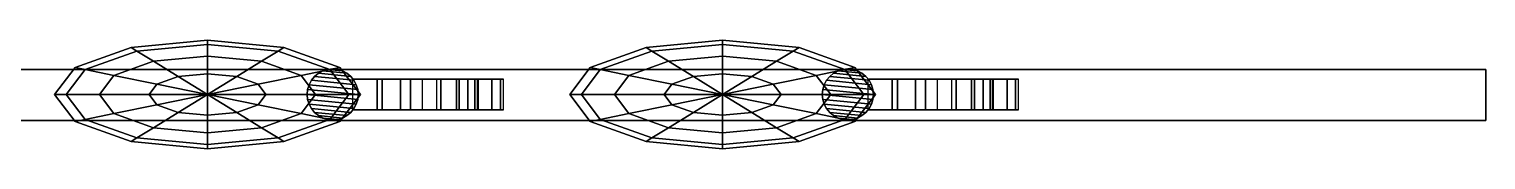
# Model space of a CAD drawing. Extents: x -25 to 25, y -1.1 to 1.1.
# Drawn here: x -3.55 to 25.03, y -1.07 to 1.06 of the extents above; entities that cross this region are included whole.
import ezdxf

# ---------------------------------------------------------------- set-up
doc = ezdxf.new("R2010")
doc.units = 0

# ---------------------------------------------------------------- blocks, each defined once
blk = doc.blocks.new('Noteline_007')
at = {"color": 250}
for points in [[(25.0304, 0.499658, -0.169316), (25.0304, -0.499659, -0.169316), (-25.0184, -0.499658, -0.169316), (-25.0184, 0.499659, -0.169316)], [(-25.0184, -0.499658, -0.169316), (-25.0184, -0.499658, 0.219393), (-25.0184, 0.499658, 0.219393), (-25.0184, 0.499659, -0.169316)], [(25.0304, 0.499658, 0.219393), (25.0304, 0.499658, -0.169316), (-25.0184, 0.499659, -0.169316), (-25.0184, 0.499658, 0.219393)], [(25.0304, 0.499658, 0.219393), (-25.0184, 0.499658, 0.219393), (-25.0184, -0.499658, 0.219393), (25.0304, -0.499659, 0.219393)], [(25.0304, 0.499658, -0.169316), (25.0304, 0.499658, 0.219393), (25.0304, -0.499659, 0.219393), (25.0304, -0.499659, -0.169316)], [(25.0304, -0.499659, -0.169316), (25.0304, -0.499659, 0.219393), (-25.0184, -0.499658, 0.219393), (-25.0184, -0.499658, -0.169316)]]:
    blk.add_3dface(points, dxfattribs=at)
blk = doc.blocks.new('Noteline_006')
at = {"color": 250}
for points in [[(25.0304, 0.499658, -0.169316), (25.0304, -0.499659, -0.169316), (-25.0184, -0.499658, -0.169316), (-25.0184, 0.499659, -0.169316)], [(-25.0184, -0.499658, -0.169316), (-25.0184, -0.499658, 0.219393), (-25.0184, 0.499658, 0.219393), (-25.0184, 0.499659, -0.169316)], [(25.0304, 0.499658, 0.219393), (25.0304, 0.499658, -0.169316), (-25.0184, 0.499659, -0.169316), (-25.0184, 0.499658, 0.219393)], [(25.0304, 0.499658, 0.219393), (-25.0184, 0.499658, 0.219393), (-25.0184, -0.499658, 0.219393), (25.0304, -0.499659, 0.219393)], [(25.0304, 0.499658, -0.169316), (25.0304, 0.499658, 0.219393), (25.0304, -0.499659, 0.219393), (25.0304, -0.499659, -0.169316)], [(25.0304, -0.499659, -0.169316), (25.0304, -0.499659, 0.219393), (-25.0184, -0.499658, 0.219393), (-25.0184, -0.499658, -0.169316)]]:
    blk.add_3dface(points, dxfattribs=at)
blk = doc.blocks.new('Noteline_005')
at = {"color": 250}
for points in [[(25.0304, 0.499658, -0.169316), (25.0304, -0.499659, -0.169316), (-25.0184, -0.499658, -0.169316), (-25.0184, 0.499659, -0.169316)], [(-25.0184, -0.499658, -0.169316), (-25.0184, -0.499658, 0.219393), (-25.0184, 0.499658, 0.219393), (-25.0184, 0.499659, -0.169316)], [(25.0304, 0.499658, 0.219393), (25.0304, 0.499658, -0.169316), (-25.0184, 0.499659, -0.169316), (-25.0184, 0.499658, 0.219393)], [(25.0304, 0.499658, 0.219393), (-25.0184, 0.499658, 0.219393), (-25.0184, -0.499658, 0.219393), (25.0304, -0.499659, 0.219393)], [(25.0304, 0.499658, -0.169316), (25.0304, 0.499658, 0.219393), (25.0304, -0.499659, 0.219393), (25.0304, -0.499659, -0.169316)], [(25.0304, -0.499659, -0.169316), (25.0304, -0.499659, 0.219393), (-25.0184, -0.499658, 0.219393), (-25.0184, -0.499658, -0.169316)]]:
    blk.add_3dface(points, dxfattribs=at)
blk = doc.blocks.new('Noteline_004')
at = {"color": 250}
for points in [[(25.0304, 0.499658, -0.169316), (25.0304, -0.499659, -0.169316), (-25.0184, -0.499658, -0.169316), (-25.0184, 0.499659, -0.169316)], [(-25.0184, -0.499658, -0.169316), (-25.0184, -0.499658, 0.219393), (-25.0184, 0.499658, 0.219393), (-25.0184, 0.499659, -0.169316)], [(25.0304, 0.499658, 0.219393), (25.0304, 0.499658, -0.169316), (-25.0184, 0.499659, -0.169316), (-25.0184, 0.499658, 0.219393)], [(25.0304, 0.499658, 0.219393), (-25.0184, 0.499658, 0.219393), (-25.0184, -0.499658, 0.219393), (25.0304, -0.499659, 0.219393)], [(25.0304, 0.499658, -0.169316), (25.0304, 0.499658, 0.219393), (25.0304, -0.499659, 0.219393), (25.0304, -0.499659, -0.169316)], [(25.0304, -0.499659, -0.169316), (25.0304, -0.499659, 0.219393), (-25.0184, -0.499658, 0.219393), (-25.0184, -0.499658, -0.169316)]]:
    blk.add_3dface(points, dxfattribs=at)
blk = doc.blocks.new('Noteline')
at = {"color": 250}
for points in [[(25.0304, 0.499658, -0.169316), (25.0304, -0.499659, -0.169316), (-25.0184, -0.499658, -0.169316), (-25.0184, 0.499659, -0.169316)], [(-25.0184, -0.499658, -0.169316), (-25.0184, -0.499658, 0.219393), (-25.0184, 0.499658, 0.219393), (-25.0184, 0.499659, -0.169316)], [(25.0304, 0.499658, 0.219393), (25.0304, 0.499658, -0.169316), (-25.0184, 0.499659, -0.169316), (-25.0184, 0.499658, 0.219393)], [(25.0304, 0.499658, 0.219393), (-25.0184, 0.499658, 0.219393), (-25.0184, -0.499658, 0.219393), (25.0304, -0.499659, 0.219393)], [(25.0304, 0.499658, -0.169316), (25.0304, 0.499658, 0.219393), (25.0304, -0.499659, 0.219393), (25.0304, -0.499659, -0.169316)], [(25.0304, -0.499659, -0.169316), (25.0304, -0.499659, 0.219393), (-25.0184, -0.499658, 0.219393), (-25.0184, -0.499658, -0.169316)]]:
    blk.add_3dface(points, dxfattribs=at)
blk = doc.blocks.new('YellowNote')
at = {"color": 50}
for points in [[(-1.38529, 0.8524, -18.0079), (-2.3994, 0.492133, -18.0079), (-2.59709, 0.532681, -17.342), (-1.49943, 0.922631, -17.342)], [(-1.49943, 0.922631, -17.342), (-2.59709, 0.532681, -17.342), (-2.3994, 0.492133, -16.676), (-1.38529, 0.8524, -16.676)], [(0, 1.06536, -17.342), (-1.49943, 0.922631, -17.342), (-1.38529, 0.8524, -16.676), (0, 0.984267, -16.676)], [(0, 0.984267, -18.0079), (-1.38529, 0.8524, -18.0079), (-1.49943, 0.922631, -17.342), (0, 1.06536, -17.342)], [(0, 0.984267, -16.676), (-1.38529, 0.8524, -16.676), (-1.06026, 0.652399, -16.1114), (0, 0.753325, -16.1114)], [(0, 0.753325, -18.5725), (-1.06026, 0.652399, -18.5725), (-1.38529, 0.8524, -18.0079), (0, 0.984267, -18.0079)], [(1.38529, 0.8524, -18.0079), (0, 0.984267, -18.0079), (0, 1.06536, -17.342), (1.49943, 0.922631, -17.342)], [(1.49943, 0.922631, -17.342), (0, 1.06536, -17.342), (0, 0.984267, -16.676), (1.38529, 0.8524, -16.676)], [(1.06026, 0.652399, -18.5725), (0, 0.753325, -18.5725), (0, 0.984267, -18.0079), (1.38529, 0.8524, -18.0079)], [(1.38529, 0.8524, -16.676), (0, 0.984267, -16.676), (0, 0.753325, -16.1114), (1.06026, 0.652399, -16.1114)], [(2.59709, 0.532681, -17.342), (1.49943, 0.922631, -17.342), (1.38529, 0.8524, -16.676), (2.3994, 0.492133, -16.676)], [(2.3994, 0.492133, -18.0079), (1.38529, 0.8524, -18.0079), (1.49943, 0.922631, -17.342), (2.59709, 0.532681, -17.342)], [(-1.06026, 0.652399, -18.5725), (-1.83642, 0.376663, -18.5725), (-2.3994, 0.492133, -18.0079), (-1.38529, 0.8524, -18.0079)], [(-1.38529, 0.8524, -16.676), (-2.3994, 0.492133, -16.676), (-1.83642, 0.376663, -16.1114), (-1.06026, 0.652399, -16.1114)], [(-0.573808, 0.353076, -18.9498), (-0.993864, 0.203848, -18.9498), (-1.83642, 0.376663, -18.5725), (-1.06026, 0.652399, -18.5725)], [(-1.06026, 0.652399, -16.1114), (-1.83642, 0.376663, -16.1114), (-0.993864, 0.203848, -15.7342), (-0.573808, 0.353076, -15.7342)], [(0, 0.753325, -16.1114), (-1.06026, 0.652399, -16.1114), (-0.573808, 0.353076, -15.7342), (0, 0.407697, -15.7342)], [(0, 0.407697, -18.9498), (-0.573808, 0.353076, -18.9498), (-1.06026, 0.652399, -18.5725), (0, 0.753325, -18.5725)], [(0.573808, 0.353076, -18.9498), (0, 0.407697, -18.9498), (0, 0.753325, -18.5725), (1.06026, 0.652399, -18.5725)], [(1.06026, 0.652399, -16.1114), (0, 0.753325, -16.1114), (0, 0.407697, -15.7342), (0.573807, 0.353076, -15.7342)], [(1.83642, 0.376663, -16.1114), (1.06026, 0.652399, -16.1114), (0.573807, 0.353076, -15.7342), (0.993864, 0.203848, -15.7342)], [(0.993864, 0.203848, -18.9498), (0.573808, 0.353076, -18.9498), (1.06026, 0.652399, -18.5725), (1.83642, 0.376663, -18.5725)], [(2.3994, 0.492133, -16.676), (1.38529, 0.8524, -16.676), (1.06026, 0.652399, -16.1114), (1.83642, 0.376663, -16.1114)], [(1.83642, 0.376663, -18.5725), (1.06026, 0.652399, -18.5725), (1.38529, 0.8524, -18.0079), (2.3994, 0.492133, -18.0079)], [(-2.59709, 0.532681, -17.342), (-2.99886, 0, -17.342), (-2.77059, 0, -16.676), (-2.3994, 0.492133, -16.676)], [(-2.3994, 0.492133, -18.0079), (-2.77059, 0, -18.0079), (-2.99886, 0, -17.342), (-2.59709, 0.532681, -17.342)], [(-2.3994, 0.492133, -16.676), (-2.77059, 0, -16.676), (-2.12052, 0, -16.1114), (-1.83642, 0.376663, -16.1114)], [(-1.83642, 0.376663, -18.5725), (-2.12052, 0, -18.5725), (-2.77059, 0, -18.0079), (-2.3994, 0.492133, -18.0079)], [(-1.83642, 0.376663, -16.1114), (-2.12052, 0, -16.1114), (-1.14761, 0, -15.7342), (-0.993864, 0.203848, -15.7342)], [(-0.993864, 0.203848, -18.9498), (-1.14761, 0, -18.9498), (-2.12052, 0, -18.5725), (-1.83642, 0.376663, -18.5725)], [(0, 0, -19.0822), (-0.993864, 0.203848, -18.9498), (-0.573808, 0.353076, -18.9498)], [(-0.573808, 0.353076, -15.7342), (-0.993864, 0.203848, -15.7342), (0, 0, -15.6017)], [(0, 0.407697, -15.7342), (-0.573808, 0.353076, -15.7342), (0, 0, -15.6017)], [(0, 0, -19.0822), (-0.573808, 0.353076, -18.9498), (0, 0.407697, -18.9498)], [(0, 0, -19.0822), (0, 0.407697, -18.9498), (0.573808, 0.353076, -18.9498)], [(0.573807, 0.353076, -15.7342), (0, 0.407697, -15.7342), (0, 0, -15.6017)], [(0.993864, 0.203848, -15.7342), (0.573807, 0.353076, -15.7342), (0, 0, -15.6017)], [(0, 0, -19.0822), (0.573808, 0.353076, -18.9498), (0.993864, 0.203848, -18.9498)], [(1.14761, 0, -18.9498), (0.993864, 0.203848, -18.9498), (1.83642, 0.376663, -18.5725), (2.12052, 0, -18.5725)], [(2.12052, 0, -16.1114), (1.83642, 0.376663, -16.1114), (0.993864, 0.203848, -15.7342), (1.14761, 0, -15.7342)], [(2.12052, 0, -18.5725), (1.83642, 0.376663, -18.5725), (2.3994, 0.492133, -18.0079), (2.77059, 0, -18.0079)], [(1.83642, 0.376663, -16.1114), (2.12052, 0, -16.1114), (2.77059, 0, -16.676), (2.3994, 0.492133, -16.676)], [(2.04, 0.279146, -17.4296), (2.04, 0.279143, 2.62652), (2.10231, 0.35507, 2.62652), (2.10231, 0.355073, -17.4296)], [(2.10231, 0.35507, 2.62652), (2.04, 0.279143, 2.62652), (2.91951, 0.19252, 2.62652), (2.87321, 0.279145, 2.62652)], [(2.10231, 0.355073, -17.4296), (2.10231, 0.35507, 2.62652), (2.17823, 0.417382, 2.62652), (2.17824, 0.417384, -17.4296)], [(2.17823, 0.417382, 2.62652), (2.10231, 0.35507, 2.62652), (2.87321, 0.279145, 2.62652), (2.8109, 0.355072, 2.62652)], [(2.17824, 0.417384, -17.4296), (2.17823, 0.417382, 2.62652), (2.26486, 0.463684, 2.62652), (2.26486, 0.463686, -17.4296)], [(2.26486, 0.463684, 2.62652), (2.17823, 0.417382, 2.62652), (2.8109, 0.355072, 2.62652), (2.73497, 0.417386, 2.62652)], [(2.26486, 0.463686, -17.4296), (2.26486, 0.463684, 2.62652), (2.35885, 0.492197, 2.62652), (2.35885, 0.492198, -17.4296)], [(2.35885, 0.492197, 2.62652), (2.26486, 0.463684, 2.62652), (2.73497, 0.417386, 2.62652), (2.64834, 0.463687, 2.62652)], [(2.35885, 0.492198, -17.4296), (2.35885, 0.492197, 2.62652), (2.4566, 0.501825, 2.62652), (2.4566, 0.501825, -17.4296)], [(2.4566, 0.501825, 2.62652), (2.35885, 0.492197, 2.62652), (2.64834, 0.463687, 2.62652), (2.55435, 0.492199, 2.62652)], [(2.77059, 0, -18.0079), (2.3994, 0.492133, -18.0079), (2.59709, 0.532681, -17.342), (2.99886, 0, -17.342)], [(2.99886, 0, -17.342), (2.59709, 0.532681, -17.342), (2.3994, 0.492133, -16.676), (2.77059, 0, -16.676)], [(2.4566, 0.501825, -17.4296), (2.4566, 0.501825, 2.62652), (2.55435, 0.492199, 2.62652), (2.55435, 0.492198, -17.4296)], [(2.55435, 0.492198, -17.4296), (2.55435, 0.492199, 2.62652), (2.64834, 0.463687, 2.62652), (2.64834, 0.463685, -17.4296)], [(2.64834, 0.463685, -17.4296), (2.64834, 0.463687, 2.62652), (2.73497, 0.417386, 2.62652), (2.73497, 0.417383, -17.4296)], [(2.8109, 0.355072, 2.62652), (2.81089, 0.355072, -17.4296), (2.73497, 0.417383, -17.4296), (2.73497, 0.417386, 2.62652)], [(2.81089, 0.355072, -17.4296), (2.8109, 0.355072, 2.62652), (2.87321, 0.279145, 2.62652), (2.87321, 0.279145, -17.4296)], [(3.32959, -0.29929, 1.92079), (2.85321, -0.29929, 1.97984), (2.85321, 0.30223, 1.97984), (3.32959, 0.30223, 1.92079)], [(3.42912, -0.29929, 2.55038), (2.85321, -0.29929, 2.62176), (2.85321, 0.30223, 2.62176), (3.42912, 0.30223, 2.55038)], [(3.42912, 0.30223, 2.55038), (2.85321, 0.30223, 2.62176), (2.85321, 0.30223, 1.97984), (3.32959, 0.30223, 1.92079)], [(3.78767, -0.29929, 1.74594), (3.32959, -0.29929, 1.92079), (3.32959, 0.30223, 1.92079), (3.78767, 0.30223, 1.74594)], [(3.98289, 0.30223, 2.339), (3.42912, 0.30223, 2.55038), (3.32959, 0.30223, 1.92079), (3.78767, 0.30223, 1.74594)], [(3.98289, -0.29929, 2.339), (3.42912, -0.29929, 2.55038), (3.42912, 0.30223, 2.55038), (3.98289, 0.30223, 2.339)], [(4.20983, -0.29929, -3.64769), (3.78766, -0.29929, -3.93163), (3.78766, 0.30223, -3.93163), (4.20983, 0.30223, -3.64769)], [(3.78766, -0.29929, -3.93163), (3.98288, -0.29929, -4.52469), (3.98288, 0.30223, -4.52469), (3.78766, 0.30223, -3.93163)], [(4.49324, 0.30223, -4.18143), (3.98288, 0.30223, -4.52469), (3.78766, 0.30223, -3.93163), (4.20983, 0.30223, -3.64769)], [(4.20983, -0.29929, 1.46199), (3.78767, -0.29929, 1.74594), (3.78767, 0.30223, 1.74594), (4.20983, 0.30223, 1.46199)], [(4.49325, 0.30223, 1.99573), (3.98289, 0.30223, 2.339), (3.78767, 0.30223, 1.74594), (4.20983, 0.30223, 1.46199)], [(4.49324, -0.29929, -4.18143), (3.98288, -0.29929, -4.52469), (3.98288, 0.30223, -4.52469), (4.49324, 0.30223, -4.18143)], [(4.49325, -0.29929, 1.99573), (3.98289, -0.29929, 2.339), (3.98289, 0.30223, 2.339), (4.49325, 0.30223, 1.99573)], [(4.20983, -0.29929, -3.64769), (4.57986, -0.29929, -3.26556), (4.57986, 0.30223, -3.26556), (4.20983, 0.30223, -3.64769)], [(4.20983, -0.29929, 1.46199), (4.57986, -0.29929, 1.07987), (4.57986, 0.30223, 1.07987), (4.20983, 0.30223, 1.46199)], [(4.49325, 0.30223, 1.99573), (4.94058, 0.30223, 1.53377), (4.57986, 0.30223, 1.07987), (4.20983, 0.30223, 1.46199)], [(4.49324, 0.30223, -4.18143), (4.94058, 0.30223, -3.71947), (4.57986, 0.30223, -3.26556), (4.20983, 0.30223, -3.64769)], [(4.49324, -0.29929, -4.18143), (4.94058, -0.29929, -3.71947), (4.94058, 0.30223, -3.71947), (4.49324, 0.30223, -4.18143)], [(4.49325, -0.29929, 1.99573), (4.94058, -0.29929, 1.53377), (4.94058, 0.30223, 1.53377), (4.49325, 0.30223, 1.99573)], [(4.88353, -0.29929, 0.614244), (4.57986, -0.29929, 1.07987), (4.57986, 0.30223, 1.07987), (4.88353, 0.30223, 0.614244)], [(4.57986, -0.29929, -3.26556), (4.88353, -0.29929, -2.79994), (4.88353, 0.30223, -2.79994), (4.57986, 0.30223, -3.26556)], [(4.94058, 0.30223, -3.71947), (5.30769, 0.30223, -3.15657), (4.88353, 0.30223, -2.79994), (4.57986, 0.30223, -3.26556)], [(5.30769, 0.30223, 0.970877), (4.94058, 0.30223, 1.53377), (4.57986, 0.30223, 1.07987), (4.88353, 0.30223, 0.614244)], [(5.10918, -0.29929, 0.083018), (4.88353, -0.29929, 0.614244), (4.88353, 0.30223, 0.614244), (5.10918, 0.30223, 0.083018)], [(4.88353, -0.29929, -2.79994), (5.10918, -0.29929, -2.26871), (5.10918, 0.30223, -2.26871), (4.88353, 0.30223, -2.79994)], [(5.30769, 0.30223, -3.15657), (5.58048, 0.30223, -2.51436), (5.10918, 0.30223, -2.26871), (4.88353, 0.30223, -2.79994)], [(5.58048, 0.30223, 0.328671), (5.30769, 0.30223, 0.970877), (4.88353, 0.30223, 0.614244), (5.10918, 0.30223, 0.083018)], [(4.94058, -0.29929, -3.71947), (5.30769, -0.29929, -3.15657), (5.30769, 0.30223, -3.15657), (4.94058, 0.30223, -3.71947)], [(5.30769, -0.29929, 0.970877), (4.94058, -0.29929, 1.53377), (4.94058, 0.30223, 1.53377), (5.30769, 0.30223, 0.970877)], [(5.24814, -0.29929, -0.493396), (5.10918, -0.29929, 0.083018), (5.10918, 0.30223, 0.083018), (5.24814, 0.30223, -0.493396)], [(5.10918, -0.29929, -2.26871), (5.24814, -0.29929, -1.6923), (5.24814, 0.30223, -1.6923), (5.10918, 0.30223, -2.26871)], [(5.58048, 0.30223, -2.51436), (5.74847, 0.30223, -1.81753), (5.24814, 0.30223, -1.6923), (5.10918, 0.30223, -2.26871)], [(5.74847, 0.30223, -0.368163), (5.58048, 0.30223, 0.328671), (5.10918, 0.30223, 0.083018), (5.24814, 0.30223, -0.493396)], [(5.24814, -0.29929, -0.493396), (5.29506, -0.29929, -1.09285), (5.29506, 0.30223, -1.09285), (5.24814, 0.30223, -0.493396)], [(5.24814, -0.29929, -1.6923), (5.29506, -0.29929, -1.09285), (5.29506, 0.30223, -1.09285), (5.24814, 0.30223, -1.6923)], [(5.74847, 0.30223, -1.81753), (5.80519, 0.30223, -1.09285), (5.29506, 0.30223, -1.09285), (5.24814, 0.30223, -1.6923)], [(5.74847, 0.30223, -0.368163), (5.80519, 0.30223, -1.09285), (5.29506, 0.30223, -1.09285), (5.24814, 0.30223, -0.493396)], [(5.30769, -0.29929, -3.15657), (5.58048, -0.29929, -2.51436), (5.58048, 0.30223, -2.51436), (5.30769, 0.30223, -3.15657)], [(5.58048, -0.29929, 0.328671), (5.30769, -0.29929, 0.970877), (5.30769, 0.30223, 0.970877), (5.58048, 0.30223, 0.328671)], [(5.58048, -0.29929, -2.51436), (5.74847, -0.29929, -1.81753), (5.74847, 0.30223, -1.81753), (5.58048, 0.30223, -2.51436)], [(5.74847, -0.29929, -0.368163), (5.58048, -0.29929, 0.328671), (5.58048, 0.30223, 0.328671), (5.74847, 0.30223, -0.368163)], [(5.74847, -0.29929, -1.81753), (5.80519, -0.29929, -1.09285), (5.80519, 0.30223, -1.09285), (5.74847, 0.30223, -1.81753)], [(5.74847, -0.29929, -0.368163), (5.80519, -0.29929, -1.09285), (5.80519, 0.30223, -1.09285), (5.74847, 0.30223, -0.368163)], [(-2.77059, 0, -18.0079), (-2.3994, -0.492133, -18.0079), (-2.59709, -0.532681, -17.342), (-2.99886, 0, -17.342)], [(-2.99886, 0, -17.342), (-2.59709, -0.532681, -17.342), (-2.3994, -0.492133, -16.676), (-2.77059, 0, -16.676)], [(-2.12052, 0, -18.5725), (-1.83642, -0.376663, -18.5725), (-2.3994, -0.492133, -18.0079), (-2.77059, 0, -18.0079)], [(-2.77059, 0, -16.676), (-2.3994, -0.492133, -16.676), (-1.83642, -0.376663, -16.1114), (-2.12052, 0, -16.1114)], [(-1.14761, 0, -18.9498), (-0.993864, -0.203848, -18.9498), (-1.83642, -0.376663, -18.5725), (-2.12052, 0, -18.5725)], [(-2.12052, 0, -16.1114), (-1.83642, -0.376663, -16.1114), (-0.993864, -0.203848, -15.7342), (-1.14761, 0, -15.7342)], [(-0.993864, 0.203848, -15.7342), (-1.14761, 0, -15.7342), (0, 0, -15.6017)], [(0, 0, -19.0822), (-1.14761, 0, -18.9498), (-0.993864, 0.203848, -18.9498)], [(0, 0, -19.0822), (-0.993864, -0.203848, -18.9498), (-1.14761, 0, -18.9498)], [(-1.14761, 0, -15.7342), (-0.993864, -0.203848, -15.7342), (0, 0, -15.6017)], [(-0.993864, -0.203848, -15.7342), (-0.573807, -0.353076, -15.7342), (0, 0, -15.6017)], [(0, 0, -19.0822), (-0.573807, -0.353076, -18.9498), (-0.993864, -0.203848, -18.9498)], [(0, 0, -19.0822), (0, -0.407697, -18.9498), (-0.573807, -0.353076, -18.9498)], [(-0.573807, -0.353076, -15.7342), (0, -0.407697, -15.7342), (0, 0, -15.6017)], [(0, 0, -19.0822), (0.993864, 0.203848, -18.9498), (1.14761, 0, -18.9498)], [(1.14761, 0, -15.7342), (0.993864, 0.203848, -15.7342), (0, 0, -15.6017)], [(0, -0.407697, -15.7342), (0.573807, -0.353076, -15.7342), (0, 0, -15.6017)], [(0, 0, -19.0822), (0.573808, -0.353076, -18.9498), (0, -0.407697, -18.9498)], [(0, 0, -19.0822), (0.993864, -0.203848, -18.9498), (0.573808, -0.353076, -18.9498)], [(0.573807, -0.353076, -15.7342), (0.993864, -0.203848, -15.7342), (0, 0, -15.6017)], [(0.993864, -0.203848, -15.7342), (1.14761, 0, -15.7342), (0, 0, -15.6017)], [(0, 0, -19.0822), (1.14761, 0, -18.9498), (0.993864, -0.203848, -18.9498)], [(1.83642, -0.376663, -16.1114), (2.12052, 0, -16.1114), (1.14761, 0, -15.7342), (0.993864, -0.203848, -15.7342)], [(0.993864, -0.203848, -18.9498), (1.14761, 0, -18.9498), (2.12052, 0, -18.5725), (1.83642, -0.376663, -18.5725)], [(2.12052, 0, -16.1114), (1.83642, -0.376663, -16.1114), (2.3994, -0.492133, -16.676), (2.77059, 0, -16.676)], [(1.83642, -0.376663, -18.5725), (2.12052, 0, -18.5725), (2.77059, 0, -18.0079), (2.3994, -0.492133, -18.0079)], [(1.95556, 0.00078, -17.4296), (1.95556, 0.000777, 2.62652), (1.96518, 0.098526, 2.62652), (1.96518, 0.098529, -17.4296)], [(1.96518, 0.098526, 2.62652), (1.95556, 0.000777, 2.62652), (2.94802, -0.096971, 2.62652), (2.95765, 0.000778, 2.62652)], [(1.96518, -0.09697, -17.4296), (1.96518, -0.096972, 2.62652), (1.95556, 0.000777, 2.62652), (1.95556, 0.00078, -17.4296)], [(1.95556, 0.000777, 2.62652), (1.96518, -0.096972, 2.62652), (2.91951, -0.190963, 2.62652), (2.94802, -0.096971, 2.62652)], [(1.96518, 0.098529, -17.4296), (1.96518, 0.098526, 2.62652), (1.9937, 0.192519, 2.62652), (1.9937, 0.192522, -17.4296)], [(1.9937, 0.192519, 2.62652), (1.96518, 0.098526, 2.62652), (2.95765, 0.000778, 2.62652), (2.94802, 0.098527, 2.62652)], [(1.9937, 0.192522, -17.4296), (1.9937, 0.192519, 2.62652), (2.04, 0.279143, 2.62652), (2.04, 0.279146, -17.4296)], [(2.04, 0.279143, 2.62652), (1.9937, 0.192519, 2.62652), (2.94802, 0.098527, 2.62652), (2.91951, 0.19252, 2.62652)], [(2.59709, -0.532681, -17.342), (2.99886, 0, -17.342), (2.77059, 0, -16.676), (2.3994, -0.492133, -16.676)], [(2.3994, -0.492133, -18.0079), (2.77059, 0, -18.0079), (2.99886, 0, -17.342), (2.59709, -0.532681, -17.342)], [(2.87321, 0.279145, -17.4296), (2.87321, 0.279145, 2.62652), (2.91951, 0.19252, 2.62652), (2.91951, 0.192521, -17.4296)], [(2.91951, 0.192521, -17.4296), (2.91951, 0.19252, 2.62652), (2.94802, 0.098527, 2.62652), (2.94802, 0.098528, -17.4296)], [(2.94802, 0.098528, -17.4296), (2.94802, 0.098527, 2.62652), (2.95765, 0.000778, 2.62652), (2.95765, 0.000779, -17.4296)], [(2.95765, 0.000779, -17.4296), (2.95765, 0.000778, 2.62652), (2.94802, -0.096971, 2.62652), (2.94802, -0.09697, -17.4296)], [(-1.83642, -0.376663, -16.1114), (-1.06026, -0.652399, -16.1114), (-0.573807, -0.353076, -15.7342), (-0.993864, -0.203848, -15.7342)], [(-0.993864, -0.203848, -18.9498), (-0.573807, -0.353076, -18.9498), (-1.06026, -0.652399, -18.5725), (-1.83642, -0.376663, -18.5725)], [(1.06026, -0.652399, -16.1114), (1.83642, -0.376663, -16.1114), (0.993864, -0.203848, -15.7342), (0.573807, -0.353076, -15.7342)], [(0.573808, -0.353076, -18.9498), (0.993864, -0.203848, -18.9498), (1.83642, -0.376663, -18.5725), (1.06026, -0.652399, -18.5725)], [(1.9937, -0.190962, -17.4296), (1.9937, -0.190964, 2.62652), (1.96518, -0.096972, 2.62652), (1.96518, -0.09697, -17.4296)], [(1.96518, -0.096972, 2.62652), (1.9937, -0.190964, 2.62652), (2.87321, -0.277587, 2.62652), (2.91951, -0.190963, 2.62652)], [(2.04, -0.277587, -17.4296), (2.04, -0.277588, 2.62652), (1.9937, -0.190964, 2.62652), (1.9937, -0.190962, -17.4296)], [(1.9937, -0.190964, 2.62652), (2.04, -0.277588, 2.62652), (2.81089, -0.353514, 2.62652), (2.87321, -0.277587, 2.62652)], [(2.10231, -0.353514, -17.4296), (2.10231, -0.353515, 2.62652), (2.04, -0.277588, 2.62652), (2.04, -0.277587, -17.4296)], [(2.04, -0.277588, 2.62652), (2.10231, -0.353515, 2.62652), (2.73497, -0.415825, 2.62652), (2.81089, -0.353514, 2.62652)], [(2.87321, -0.277587, -17.4296), (2.87321, -0.277587, 2.62652), (2.81089, -0.353514, 2.62652), (2.81089, -0.353514, -17.4296)], [(2.91951, -0.190963, -17.4296), (2.91951, -0.190963, 2.62652), (2.87321, -0.277587, 2.62652), (2.87321, -0.277587, -17.4296)], [(2.94802, -0.09697, -17.4296), (2.94802, -0.096971, 2.62652), (2.91951, -0.190963, 2.62652), (2.91951, -0.190963, -17.4296)], [(-2.59709, -0.532681, -17.342), (-1.49943, -0.922631, -17.342), (-1.38529, -0.8524, -16.676), (-2.3994, -0.492133, -16.676)], [(-2.3994, -0.492133, -18.0079), (-1.38529, -0.8524, -18.0079), (-1.49943, -0.922631, -17.342), (-2.59709, -0.532681, -17.342)], [(-2.3994, -0.492133, -16.676), (-1.38529, -0.8524, -16.676), (-1.06026, -0.652399, -16.1114), (-1.83642, -0.376663, -16.1114)], [(-1.83642, -0.376663, -18.5725), (-1.06026, -0.652399, -18.5725), (-1.38529, -0.8524, -18.0079), (-2.3994, -0.492133, -18.0079)], [(-0.573807, -0.353076, -18.9498), (0, -0.407697, -18.9498), (0, -0.753325, -18.5725), (-1.06026, -0.652399, -18.5725)], [(-1.06026, -0.652399, -16.1114), (0, -0.753325, -16.1114), (0, -0.407697, -15.7342), (-0.573807, -0.353076, -15.7342)], [(0, -0.753325, -16.1114), (1.06026, -0.652399, -16.1114), (0.573807, -0.353076, -15.7342), (0, -0.407697, -15.7342)], [(0, -0.407697, -18.9498), (0.573808, -0.353076, -18.9498), (1.06026, -0.652399, -18.5725), (0, -0.753325, -18.5725)], [(1.06026, -0.652399, -18.5725), (1.83642, -0.376663, -18.5725), (2.3994, -0.492133, -18.0079), (1.38529, -0.8524, -18.0079)], [(1.38529, -0.8524, -16.676), (2.3994, -0.492133, -16.676), (1.83642, -0.376663, -16.1114), (1.06026, -0.652399, -16.1114)], [(1.38529, -0.8524, -18.0079), (2.3994, -0.492133, -18.0079), (2.59709, -0.532681, -17.342), (1.49943, -0.922631, -17.342)], [(1.49943, -0.922631, -17.342), (2.59709, -0.532681, -17.342), (2.3994, -0.492133, -16.676), (1.38529, -0.8524, -16.676)], [(2.17824, -0.415825, -17.4296), (2.17824, -0.415826, 2.62652), (2.10231, -0.353515, 2.62652), (2.10231, -0.353514, -17.4296)], [(2.10231, -0.353515, 2.62652), (2.17824, -0.415826, 2.62652), (2.64834, -0.462127, 2.62652), (2.73497, -0.415825, 2.62652)], [(2.26486, -0.462127, -17.4296), (2.26486, -0.462127, 2.62652), (2.17824, -0.415826, 2.62652), (2.17824, -0.415825, -17.4296)], [(2.17824, -0.415826, 2.62652), (2.26486, -0.462127, 2.62652), (2.55435, -0.490639, 2.62652), (2.64834, -0.462127, 2.62652)], [(2.35885, -0.490639, -17.4296), (2.35885, -0.490639, 2.62652), (2.26486, -0.462127, 2.62652), (2.26486, -0.462127, -17.4296)], [(2.26486, -0.462127, 2.62652), (2.35885, -0.490639, 2.62652), (2.4566, -0.500267, 2.62652), (2.55435, -0.490639, 2.62652)], [(2.4566, -0.500267, -17.4296), (2.4566, -0.500267, 2.62652), (2.35885, -0.490639, 2.62652), (2.35885, -0.490639, -17.4296)], [(2.55435, -0.490639, -17.4296), (2.55435, -0.490639, 2.62652), (2.4566, -0.500267, 2.62652), (2.4566, -0.500267, -17.4296)], [(2.64834, -0.462127, -17.4296), (2.64834, -0.462127, 2.62652), (2.55435, -0.490639, 2.62652), (2.55435, -0.490639, -17.4296)], [(2.73497, -0.415825, -17.4296), (2.73497, -0.415825, 2.62652), (2.64834, -0.462127, 2.62652), (2.64834, -0.462127, -17.4296)], [(2.81089, -0.353514, -17.4296), (2.81089, -0.353514, 2.62652), (2.73497, -0.415825, 2.62652), (2.73497, -0.415825, -17.4296)], [(3.42912, -0.29929, 2.55038), (2.85321, -0.29929, 2.62176), (2.85321, -0.29929, 1.97984), (3.32959, -0.29929, 1.92079)], [(3.98289, -0.29929, 2.339), (3.42912, -0.29929, 2.55038), (3.32959, -0.29929, 1.92079), (3.78767, -0.29929, 1.74594)], [(4.49324, -0.29929, -4.18143), (3.98288, -0.29929, -4.52469), (3.78766, -0.29929, -3.93163), (4.20983, -0.29929, -3.64769)], [(4.49325, -0.29929, 1.99573), (3.98289, -0.29929, 2.339), (3.78767, -0.29929, 1.74594), (4.20983, -0.29929, 1.46199)], [(4.49325, -0.29929, 1.99573), (4.94058, -0.29929, 1.53377), (4.57986, -0.29929, 1.07987), (4.20983, -0.29929, 1.46199)], [(4.49324, -0.29929, -4.18143), (4.94058, -0.29929, -3.71947), (4.57986, -0.29929, -3.26556), (4.20983, -0.29929, -3.64769)], [(4.94058, -0.29929, -3.71947), (5.30769, -0.29929, -3.15657), (4.88353, -0.29929, -2.79994), (4.57986, -0.29929, -3.26556)], [(5.30769, -0.29929, 0.970877), (4.94058, -0.29929, 1.53377), (4.57986, -0.29929, 1.07987), (4.88353, -0.29929, 0.614244)], [(5.30769, -0.29929, -3.15657), (5.58048, -0.29929, -2.51436), (5.10918, -0.29929, -2.26871), (4.88353, -0.29929, -2.79994)], [(5.58048, -0.29929, 0.328671), (5.30769, -0.29929, 0.970877), (4.88353, -0.29929, 0.614244), (5.10918, -0.29929, 0.083018)], [(5.58048, -0.29929, -2.51436), (5.74847, -0.29929, -1.81753), (5.24814, -0.29929, -1.6923), (5.10918, -0.29929, -2.26871)], [(5.74847, -0.29929, -0.368163), (5.58048, -0.29929, 0.328671), (5.10918, -0.29929, 0.083018), (5.24814, -0.29929, -0.493396)], [(5.74847, -0.29929, -1.81753), (5.80519, -0.29929, -1.09285), (5.29506, -0.29929, -1.09285), (5.24814, -0.29929, -1.6923)], [(5.74847, -0.29929, -0.368163), (5.80519, -0.29929, -1.09285), (5.29506, -0.29929, -1.09285), (5.24814, -0.29929, -0.493396)], [(-1.38529, -0.8524, -18.0079), (0, -0.984267, -18.0079), (0, -1.06536, -17.342), (-1.49943, -0.922631, -17.342)], [(-1.49943, -0.922631, -17.342), (0, -1.06536, -17.342), (0, -0.984267, -16.676), (-1.38529, -0.8524, -16.676)], [(-1.06026, -0.652399, -18.5725), (0, -0.753325, -18.5725), (0, -0.984267, -18.0079), (-1.38529, -0.8524, -18.0079)], [(-1.38529, -0.8524, -16.676), (0, -0.984267, -16.676), (0, -0.753325, -16.1114), (-1.06026, -0.652399, -16.1114)], [(0, -0.984267, -16.676), (1.38529, -0.8524, -16.676), (1.06026, -0.652399, -16.1114), (0, -0.753325, -16.1114)], [(0, -0.753325, -18.5725), (1.06026, -0.652399, -18.5725), (1.38529, -0.8524, -18.0079), (0, -0.984267, -18.0079)], [(0, -1.06536, -17.342), (1.49943, -0.922631, -17.342), (1.38529, -0.8524, -16.676), (0, -0.984267, -16.676)], [(0, -0.984267, -18.0079), (1.38529, -0.8524, -18.0079), (1.49943, -0.922631, -17.342), (0, -1.06536, -17.342)]]:
    blk.add_3dface(points, dxfattribs=at)
blk = doc.blocks.new('GreenNote')
at = {"color": 90}
for points in [[(-1.38529, 0.8524, -18.0079), (-2.3994, 0.492133, -18.0079), (-2.59709, 0.532681, -17.342), (-1.49943, 0.922631, -17.342)], [(-1.49943, 0.922631, -17.342), (-2.59709, 0.532681, -17.342), (-2.3994, 0.492133, -16.676), (-1.38529, 0.8524, -16.676)], [(0, 1.06536, -17.342), (-1.49943, 0.922631, -17.342), (-1.38529, 0.8524, -16.676), (0, 0.984267, -16.676)], [(0, 0.984267, -18.0079), (-1.38529, 0.8524, -18.0079), (-1.49943, 0.922631, -17.342), (0, 1.06536, -17.342)], [(0, 0.984267, -16.676), (-1.38529, 0.8524, -16.676), (-1.06026, 0.652399, -16.1114), (0, 0.753325, -16.1114)], [(0, 0.753325, -18.5725), (-1.06026, 0.652399, -18.5725), (-1.38529, 0.8524, -18.0079), (0, 0.984267, -18.0079)], [(1.38529, 0.8524, -18.0079), (0, 0.984267, -18.0079), (0, 1.06536, -17.342), (1.49943, 0.922631, -17.342)], [(1.49943, 0.922631, -17.342), (0, 1.06536, -17.342), (0, 0.984267, -16.676), (1.38529, 0.8524, -16.676)], [(1.06026, 0.652399, -18.5725), (0, 0.753325, -18.5725), (0, 0.984267, -18.0079), (1.38529, 0.8524, -18.0079)], [(1.38529, 0.8524, -16.676), (0, 0.984267, -16.676), (0, 0.753325, -16.1114), (1.06026, 0.652399, -16.1114)], [(2.59709, 0.532681, -17.342), (1.49943, 0.922631, -17.342), (1.38529, 0.8524, -16.676), (2.3994, 0.492133, -16.676)], [(2.3994, 0.492133, -18.0079), (1.38529, 0.8524, -18.0079), (1.49943, 0.922631, -17.342), (2.59709, 0.532681, -17.342)], [(-1.06026, 0.652399, -18.5725), (-1.83642, 0.376663, -18.5725), (-2.3994, 0.492133, -18.0079), (-1.38529, 0.8524, -18.0079)], [(-1.38529, 0.8524, -16.676), (-2.3994, 0.492133, -16.676), (-1.83642, 0.376663, -16.1114), (-1.06026, 0.652399, -16.1114)], [(-0.573808, 0.353076, -18.9498), (-0.993864, 0.203848, -18.9498), (-1.83642, 0.376663, -18.5725), (-1.06026, 0.652399, -18.5725)], [(-1.06026, 0.652399, -16.1114), (-1.83642, 0.376663, -16.1114), (-0.993864, 0.203848, -15.7342), (-0.573808, 0.353076, -15.7342)], [(0, 0.753325, -16.1114), (-1.06026, 0.652399, -16.1114), (-0.573808, 0.353076, -15.7342), (0, 0.407697, -15.7342)], [(0, 0.407697, -18.9498), (-0.573808, 0.353076, -18.9498), (-1.06026, 0.652399, -18.5725), (0, 0.753325, -18.5725)], [(0.573808, 0.353076, -18.9498), (0, 0.407697, -18.9498), (0, 0.753325, -18.5725), (1.06026, 0.652399, -18.5725)], [(1.06026, 0.652399, -16.1114), (0, 0.753325, -16.1114), (0, 0.407697, -15.7342), (0.573807, 0.353076, -15.7342)], [(1.83642, 0.376663, -16.1114), (1.06026, 0.652399, -16.1114), (0.573807, 0.353076, -15.7342), (0.993864, 0.203848, -15.7342)], [(0.993864, 0.203848, -18.9498), (0.573808, 0.353076, -18.9498), (1.06026, 0.652399, -18.5725), (1.83642, 0.376663, -18.5725)], [(2.3994, 0.492133, -16.676), (1.38529, 0.8524, -16.676), (1.06026, 0.652399, -16.1114), (1.83642, 0.376663, -16.1114)], [(1.83642, 0.376663, -18.5725), (1.06026, 0.652399, -18.5725), (1.38529, 0.8524, -18.0079), (2.3994, 0.492133, -18.0079)], [(-2.59709, 0.532681, -17.342), (-2.99886, 0, -17.342), (-2.77059, 0, -16.676), (-2.3994, 0.492133, -16.676)], [(-2.3994, 0.492133, -18.0079), (-2.77059, 0, -18.0079), (-2.99886, 0, -17.342), (-2.59709, 0.532681, -17.342)], [(-2.3994, 0.492133, -16.676), (-2.77059, 0, -16.676), (-2.12052, 0, -16.1114), (-1.83642, 0.376663, -16.1114)], [(-1.83642, 0.376663, -18.5725), (-2.12052, 0, -18.5725), (-2.77059, 0, -18.0079), (-2.3994, 0.492133, -18.0079)], [(-1.83642, 0.376663, -16.1114), (-2.12052, 0, -16.1114), (-1.14761, 0, -15.7342), (-0.993864, 0.203848, -15.7342)], [(-0.993864, 0.203848, -18.9498), (-1.14761, 0, -18.9498), (-2.12052, 0, -18.5725), (-1.83642, 0.376663, -18.5725)], [(0, 0, -19.0822), (-0.993864, 0.203848, -18.9498), (-0.573808, 0.353076, -18.9498)], [(-0.573808, 0.353076, -15.7342), (-0.993864, 0.203848, -15.7342), (0, 0, -15.6017)], [(0, 0.407697, -15.7342), (-0.573808, 0.353076, -15.7342), (0, 0, -15.6017)], [(0, 0, -19.0822), (-0.573808, 0.353076, -18.9498), (0, 0.407697, -18.9498)], [(0, 0, -19.0822), (0, 0.407697, -18.9498), (0.573808, 0.353076, -18.9498)], [(0.573807, 0.353076, -15.7342), (0, 0.407697, -15.7342), (0, 0, -15.6017)], [(0.993864, 0.203848, -15.7342), (0.573807, 0.353076, -15.7342), (0, 0, -15.6017)], [(0, 0, -19.0822), (0.573808, 0.353076, -18.9498), (0.993864, 0.203848, -18.9498)], [(1.14761, 0, -18.9498), (0.993864, 0.203848, -18.9498), (1.83642, 0.376663, -18.5725), (2.12052, 0, -18.5725)], [(2.12052, 0, -16.1114), (1.83642, 0.376663, -16.1114), (0.993864, 0.203848, -15.7342), (1.14761, 0, -15.7342)], [(2.12052, 0, -18.5725), (1.83642, 0.376663, -18.5725), (2.3994, 0.492133, -18.0079), (2.77059, 0, -18.0079)], [(1.83642, 0.376663, -16.1114), (2.12052, 0, -16.1114), (2.77059, 0, -16.676), (2.3994, 0.492133, -16.676)], [(2.04, 0.279146, -17.4296), (2.04, 0.279143, 2.62652), (2.10231, 0.35507, 2.62652), (2.10231, 0.355073, -17.4296)], [(2.10231, 0.35507, 2.62652), (2.04, 0.279143, 2.62652), (2.91951, 0.19252, 2.62652), (2.87321, 0.279145, 2.62652)], [(2.10231, 0.355073, -17.4296), (2.10231, 0.35507, 2.62652), (2.17823, 0.417382, 2.62652), (2.17824, 0.417384, -17.4296)], [(2.17823, 0.417382, 2.62652), (2.10231, 0.35507, 2.62652), (2.87321, 0.279145, 2.62652), (2.8109, 0.355072, 2.62652)], [(2.17824, 0.417384, -17.4296), (2.17823, 0.417382, 2.62652), (2.26486, 0.463684, 2.62652), (2.26486, 0.463686, -17.4296)], [(2.26486, 0.463684, 2.62652), (2.17823, 0.417382, 2.62652), (2.8109, 0.355072, 2.62652), (2.73497, 0.417386, 2.62652)], [(2.26486, 0.463686, -17.4296), (2.26486, 0.463684, 2.62652), (2.35885, 0.492197, 2.62652), (2.35885, 0.492198, -17.4296)], [(2.35885, 0.492197, 2.62652), (2.26486, 0.463684, 2.62652), (2.73497, 0.417386, 2.62652), (2.64834, 0.463687, 2.62652)], [(2.35885, 0.492198, -17.4296), (2.35885, 0.492197, 2.62652), (2.4566, 0.501825, 2.62652), (2.4566, 0.501825, -17.4296)], [(2.4566, 0.501825, 2.62652), (2.35885, 0.492197, 2.62652), (2.64834, 0.463687, 2.62652), (2.55435, 0.492199, 2.62652)], [(2.77059, 0, -18.0079), (2.3994, 0.492133, -18.0079), (2.59709, 0.532681, -17.342), (2.99886, 0, -17.342)], [(2.99886, 0, -17.342), (2.59709, 0.532681, -17.342), (2.3994, 0.492133, -16.676), (2.77059, 0, -16.676)], [(2.4566, 0.501825, -17.4296), (2.4566, 0.501825, 2.62652), (2.55435, 0.492199, 2.62652), (2.55435, 0.492198, -17.4296)], [(2.55435, 0.492198, -17.4296), (2.55435, 0.492199, 2.62652), (2.64834, 0.463687, 2.62652), (2.64834, 0.463685, -17.4296)], [(2.64834, 0.463685, -17.4296), (2.64834, 0.463687, 2.62652), (2.73497, 0.417386, 2.62652), (2.73497, 0.417383, -17.4296)], [(2.8109, 0.355072, 2.62652), (2.81089, 0.355072, -17.4296), (2.73497, 0.417383, -17.4296), (2.73497, 0.417386, 2.62652)], [(2.81089, 0.355072, -17.4296), (2.8109, 0.355072, 2.62652), (2.87321, 0.279145, 2.62652), (2.87321, 0.279145, -17.4296)], [(3.32959, -0.29929, 1.92079), (2.85321, -0.29929, 1.97984), (2.85321, 0.30223, 1.97984), (3.32959, 0.30223, 1.92079)], [(3.42912, -0.29929, 2.55038), (2.85321, -0.29929, 2.62176), (2.85321, 0.30223, 2.62176), (3.42912, 0.30223, 2.55038)], [(3.42912, 0.30223, 2.55038), (2.85321, 0.30223, 2.62176), (2.85321, 0.30223, 1.97984), (3.32959, 0.30223, 1.92079)], [(3.78767, -0.29929, 1.74594), (3.32959, -0.29929, 1.92079), (3.32959, 0.30223, 1.92079), (3.78767, 0.30223, 1.74594)], [(3.98289, 0.30223, 2.339), (3.42912, 0.30223, 2.55038), (3.32959, 0.30223, 1.92079), (3.78767, 0.30223, 1.74594)], [(3.98289, -0.29929, 2.339), (3.42912, -0.29929, 2.55038), (3.42912, 0.30223, 2.55038), (3.98289, 0.30223, 2.339)], [(4.20983, -0.29929, -3.64769), (3.78766, -0.29929, -3.93163), (3.78766, 0.30223, -3.93163), (4.20983, 0.30223, -3.64769)], [(3.78766, -0.29929, -3.93163), (3.98288, -0.29929, -4.52469), (3.98288, 0.30223, -4.52469), (3.78766, 0.30223, -3.93163)], [(4.49324, 0.30223, -4.18143), (3.98288, 0.30223, -4.52469), (3.78766, 0.30223, -3.93163), (4.20983, 0.30223, -3.64769)], [(4.20983, -0.29929, 1.46199), (3.78767, -0.29929, 1.74594), (3.78767, 0.30223, 1.74594), (4.20983, 0.30223, 1.46199)], [(4.49325, 0.30223, 1.99573), (3.98289, 0.30223, 2.339), (3.78767, 0.30223, 1.74594), (4.20983, 0.30223, 1.46199)], [(4.49324, -0.29929, -4.18143), (3.98288, -0.29929, -4.52469), (3.98288, 0.30223, -4.52469), (4.49324, 0.30223, -4.18143)], [(4.49325, -0.29929, 1.99573), (3.98289, -0.29929, 2.339), (3.98289, 0.30223, 2.339), (4.49325, 0.30223, 1.99573)], [(4.20983, -0.29929, -3.64769), (4.57986, -0.29929, -3.26556), (4.57986, 0.30223, -3.26556), (4.20983, 0.30223, -3.64769)], [(4.20983, -0.29929, 1.46199), (4.57986, -0.29929, 1.07987), (4.57986, 0.30223, 1.07987), (4.20983, 0.30223, 1.46199)], [(4.49325, 0.30223, 1.99573), (4.94058, 0.30223, 1.53377), (4.57986, 0.30223, 1.07987), (4.20983, 0.30223, 1.46199)], [(4.49324, 0.30223, -4.18143), (4.94058, 0.30223, -3.71947), (4.57986, 0.30223, -3.26556), (4.20983, 0.30223, -3.64769)], [(4.49324, -0.29929, -4.18143), (4.94058, -0.29929, -3.71947), (4.94058, 0.30223, -3.71947), (4.49324, 0.30223, -4.18143)], [(4.49325, -0.29929, 1.99573), (4.94058, -0.29929, 1.53377), (4.94058, 0.30223, 1.53377), (4.49325, 0.30223, 1.99573)], [(4.88353, -0.29929, 0.614244), (4.57986, -0.29929, 1.07987), (4.57986, 0.30223, 1.07987), (4.88353, 0.30223, 0.614244)], [(4.57986, -0.29929, -3.26556), (4.88353, -0.29929, -2.79994), (4.88353, 0.30223, -2.79994), (4.57986, 0.30223, -3.26556)], [(4.94058, 0.30223, -3.71947), (5.30769, 0.30223, -3.15657), (4.88353, 0.30223, -2.79994), (4.57986, 0.30223, -3.26556)], [(5.30769, 0.30223, 0.970877), (4.94058, 0.30223, 1.53377), (4.57986, 0.30223, 1.07987), (4.88353, 0.30223, 0.614244)], [(5.10918, -0.29929, 0.083018), (4.88353, -0.29929, 0.614244), (4.88353, 0.30223, 0.614244), (5.10918, 0.30223, 0.083018)], [(4.88353, -0.29929, -2.79994), (5.10918, -0.29929, -2.26871), (5.10918, 0.30223, -2.26871), (4.88353, 0.30223, -2.79994)], [(5.30769, 0.30223, -3.15657), (5.58048, 0.30223, -2.51436), (5.10918, 0.30223, -2.26871), (4.88353, 0.30223, -2.79994)], [(5.58048, 0.30223, 0.328671), (5.30769, 0.30223, 0.970877), (4.88353, 0.30223, 0.614244), (5.10918, 0.30223, 0.083018)], [(4.94058, -0.29929, -3.71947), (5.30769, -0.29929, -3.15657), (5.30769, 0.30223, -3.15657), (4.94058, 0.30223, -3.71947)], [(5.30769, -0.29929, 0.970877), (4.94058, -0.29929, 1.53377), (4.94058, 0.30223, 1.53377), (5.30769, 0.30223, 0.970877)], [(5.24814, -0.29929, -0.493396), (5.10918, -0.29929, 0.083018), (5.10918, 0.30223, 0.083018), (5.24814, 0.30223, -0.493396)], [(5.10918, -0.29929, -2.26871), (5.24814, -0.29929, -1.6923), (5.24814, 0.30223, -1.6923), (5.10918, 0.30223, -2.26871)], [(5.58048, 0.30223, -2.51436), (5.74847, 0.30223, -1.81753), (5.24814, 0.30223, -1.6923), (5.10918, 0.30223, -2.26871)], [(5.74847, 0.30223, -0.368163), (5.58048, 0.30223, 0.328671), (5.10918, 0.30223, 0.083018), (5.24814, 0.30223, -0.493396)], [(5.24814, -0.29929, -0.493396), (5.29506, -0.29929, -1.09285), (5.29506, 0.30223, -1.09285), (5.24814, 0.30223, -0.493396)], [(5.24814, -0.29929, -1.6923), (5.29506, -0.29929, -1.09285), (5.29506, 0.30223, -1.09285), (5.24814, 0.30223, -1.6923)], [(5.74847, 0.30223, -1.81753), (5.80519, 0.30223, -1.09285), (5.29506, 0.30223, -1.09285), (5.24814, 0.30223, -1.6923)], [(5.74847, 0.30223, -0.368163), (5.80519, 0.30223, -1.09285), (5.29506, 0.30223, -1.09285), (5.24814, 0.30223, -0.493396)], [(5.30769, -0.29929, -3.15657), (5.58048, -0.29929, -2.51436), (5.58048, 0.30223, -2.51436), (5.30769, 0.30223, -3.15657)], [(5.58048, -0.29929, 0.328671), (5.30769, -0.29929, 0.970877), (5.30769, 0.30223, 0.970877), (5.58048, 0.30223, 0.328671)], [(5.58048, -0.29929, -2.51436), (5.74847, -0.29929, -1.81753), (5.74847, 0.30223, -1.81753), (5.58048, 0.30223, -2.51436)], [(5.74847, -0.29929, -0.368163), (5.58048, -0.29929, 0.328671), (5.58048, 0.30223, 0.328671), (5.74847, 0.30223, -0.368163)], [(5.74847, -0.29929, -1.81753), (5.80519, -0.29929, -1.09285), (5.80519, 0.30223, -1.09285), (5.74847, 0.30223, -1.81753)], [(5.74847, -0.29929, -0.368163), (5.80519, -0.29929, -1.09285), (5.80519, 0.30223, -1.09285), (5.74847, 0.30223, -0.368163)], [(-2.77059, 0, -18.0079), (-2.3994, -0.492133, -18.0079), (-2.59709, -0.532681, -17.342), (-2.99886, 0, -17.342)], [(-2.99886, 0, -17.342), (-2.59709, -0.532681, -17.342), (-2.3994, -0.492133, -16.676), (-2.77059, 0, -16.676)], [(-2.12052, 0, -18.5725), (-1.83642, -0.376663, -18.5725), (-2.3994, -0.492133, -18.0079), (-2.77059, 0, -18.0079)], [(-2.77059, 0, -16.676), (-2.3994, -0.492133, -16.676), (-1.83642, -0.376663, -16.1114), (-2.12052, 0, -16.1114)], [(-1.14761, 0, -18.9498), (-0.993864, -0.203848, -18.9498), (-1.83642, -0.376663, -18.5725), (-2.12052, 0, -18.5725)], [(-2.12052, 0, -16.1114), (-1.83642, -0.376663, -16.1114), (-0.993864, -0.203848, -15.7342), (-1.14761, 0, -15.7342)], [(-0.993864, 0.203848, -15.7342), (-1.14761, 0, -15.7342), (0, 0, -15.6017)], [(0, 0, -19.0822), (-1.14761, 0, -18.9498), (-0.993864, 0.203848, -18.9498)], [(0, 0, -19.0822), (-0.993864, -0.203848, -18.9498), (-1.14761, 0, -18.9498)], [(-1.14761, 0, -15.7342), (-0.993864, -0.203848, -15.7342), (0, 0, -15.6017)], [(-0.993864, -0.203848, -15.7342), (-0.573807, -0.353076, -15.7342), (0, 0, -15.6017)], [(0, 0, -19.0822), (-0.573807, -0.353076, -18.9498), (-0.993864, -0.203848, -18.9498)], [(0, 0, -19.0822), (0, -0.407697, -18.9498), (-0.573807, -0.353076, -18.9498)], [(-0.573807, -0.353076, -15.7342), (0, -0.407697, -15.7342), (0, 0, -15.6017)], [(0, 0, -19.0822), (0.993864, 0.203848, -18.9498), (1.14761, 0, -18.9498)], [(1.14761, 0, -15.7342), (0.993864, 0.203848, -15.7342), (0, 0, -15.6017)], [(0, -0.407697, -15.7342), (0.573807, -0.353076, -15.7342), (0, 0, -15.6017)], [(0, 0, -19.0822), (0.573808, -0.353076, -18.9498), (0, -0.407697, -18.9498)], [(0, 0, -19.0822), (0.993864, -0.203848, -18.9498), (0.573808, -0.353076, -18.9498)], [(0.573807, -0.353076, -15.7342), (0.993864, -0.203848, -15.7342), (0, 0, -15.6017)], [(0.993864, -0.203848, -15.7342), (1.14761, 0, -15.7342), (0, 0, -15.6017)], [(0, 0, -19.0822), (1.14761, 0, -18.9498), (0.993864, -0.203848, -18.9498)], [(1.83642, -0.376663, -16.1114), (2.12052, 0, -16.1114), (1.14761, 0, -15.7342), (0.993864, -0.203848, -15.7342)], [(0.993864, -0.203848, -18.9498), (1.14761, 0, -18.9498), (2.12052, 0, -18.5725), (1.83642, -0.376663, -18.5725)], [(2.12052, 0, -16.1114), (1.83642, -0.376663, -16.1114), (2.3994, -0.492133, -16.676), (2.77059, 0, -16.676)], [(1.83642, -0.376663, -18.5725), (2.12052, 0, -18.5725), (2.77059, 0, -18.0079), (2.3994, -0.492133, -18.0079)], [(1.95556, 0.00078, -17.4296), (1.95556, 0.000777, 2.62652), (1.96518, 0.098526, 2.62652), (1.96518, 0.098529, -17.4296)], [(1.96518, 0.098526, 2.62652), (1.95556, 0.000777, 2.62652), (2.94802, -0.096971, 2.62652), (2.95765, 0.000778, 2.62652)], [(1.96518, -0.09697, -17.4296), (1.96518, -0.096972, 2.62652), (1.95556, 0.000777, 2.62652), (1.95556, 0.00078, -17.4296)], [(1.95556, 0.000777, 2.62652), (1.96518, -0.096972, 2.62652), (2.91951, -0.190963, 2.62652), (2.94802, -0.096971, 2.62652)], [(1.96518, 0.098529, -17.4296), (1.96518, 0.098526, 2.62652), (1.9937, 0.192519, 2.62652), (1.9937, 0.192522, -17.4296)], [(1.9937, 0.192519, 2.62652), (1.96518, 0.098526, 2.62652), (2.95765, 0.000778, 2.62652), (2.94802, 0.098527, 2.62652)], [(1.9937, 0.192522, -17.4296), (1.9937, 0.192519, 2.62652), (2.04, 0.279143, 2.62652), (2.04, 0.279146, -17.4296)], [(2.04, 0.279143, 2.62652), (1.9937, 0.192519, 2.62652), (2.94802, 0.098527, 2.62652), (2.91951, 0.19252, 2.62652)], [(2.59709, -0.532681, -17.342), (2.99886, 0, -17.342), (2.77059, 0, -16.676), (2.3994, -0.492133, -16.676)], [(2.3994, -0.492133, -18.0079), (2.77059, 0, -18.0079), (2.99886, 0, -17.342), (2.59709, -0.532681, -17.342)], [(2.87321, 0.279145, -17.4296), (2.87321, 0.279145, 2.62652), (2.91951, 0.19252, 2.62652), (2.91951, 0.192521, -17.4296)], [(2.91951, 0.192521, -17.4296), (2.91951, 0.19252, 2.62652), (2.94802, 0.098527, 2.62652), (2.94802, 0.098528, -17.4296)], [(2.94802, 0.098528, -17.4296), (2.94802, 0.098527, 2.62652), (2.95765, 0.000778, 2.62652), (2.95765, 0.000779, -17.4296)], [(2.95765, 0.000779, -17.4296), (2.95765, 0.000778, 2.62652), (2.94802, -0.096971, 2.62652), (2.94802, -0.09697, -17.4296)], [(-1.83642, -0.376663, -16.1114), (-1.06026, -0.652399, -16.1114), (-0.573807, -0.353076, -15.7342), (-0.993864, -0.203848, -15.7342)], [(-0.993864, -0.203848, -18.9498), (-0.573807, -0.353076, -18.9498), (-1.06026, -0.652399, -18.5725), (-1.83642, -0.376663, -18.5725)], [(1.06026, -0.652399, -16.1114), (1.83642, -0.376663, -16.1114), (0.993864, -0.203848, -15.7342), (0.573807, -0.353076, -15.7342)], [(0.573808, -0.353076, -18.9498), (0.993864, -0.203848, -18.9498), (1.83642, -0.376663, -18.5725), (1.06026, -0.652399, -18.5725)], [(1.9937, -0.190962, -17.4296), (1.9937, -0.190964, 2.62652), (1.96518, -0.096972, 2.62652), (1.96518, -0.09697, -17.4296)], [(1.96518, -0.096972, 2.62652), (1.9937, -0.190964, 2.62652), (2.87321, -0.277587, 2.62652), (2.91951, -0.190963, 2.62652)], [(2.04, -0.277587, -17.4296), (2.04, -0.277588, 2.62652), (1.9937, -0.190964, 2.62652), (1.9937, -0.190962, -17.4296)], [(1.9937, -0.190964, 2.62652), (2.04, -0.277588, 2.62652), (2.81089, -0.353514, 2.62652), (2.87321, -0.277587, 2.62652)], [(2.10231, -0.353514, -17.4296), (2.10231, -0.353515, 2.62652), (2.04, -0.277588, 2.62652), (2.04, -0.277587, -17.4296)], [(2.04, -0.277588, 2.62652), (2.10231, -0.353515, 2.62652), (2.73497, -0.415825, 2.62652), (2.81089, -0.353514, 2.62652)], [(2.87321, -0.277587, -17.4296), (2.87321, -0.277587, 2.62652), (2.81089, -0.353514, 2.62652), (2.81089, -0.353514, -17.4296)], [(2.91951, -0.190963, -17.4296), (2.91951, -0.190963, 2.62652), (2.87321, -0.277587, 2.62652), (2.87321, -0.277587, -17.4296)], [(2.94802, -0.09697, -17.4296), (2.94802, -0.096971, 2.62652), (2.91951, -0.190963, 2.62652), (2.91951, -0.190963, -17.4296)], [(-2.59709, -0.532681, -17.342), (-1.49943, -0.922631, -17.342), (-1.38529, -0.8524, -16.676), (-2.3994, -0.492133, -16.676)], [(-2.3994, -0.492133, -18.0079), (-1.38529, -0.8524, -18.0079), (-1.49943, -0.922631, -17.342), (-2.59709, -0.532681, -17.342)], [(-2.3994, -0.492133, -16.676), (-1.38529, -0.8524, -16.676), (-1.06026, -0.652399, -16.1114), (-1.83642, -0.376663, -16.1114)], [(-1.83642, -0.376663, -18.5725), (-1.06026, -0.652399, -18.5725), (-1.38529, -0.8524, -18.0079), (-2.3994, -0.492133, -18.0079)], [(-0.573807, -0.353076, -18.9498), (0, -0.407697, -18.9498), (0, -0.753325, -18.5725), (-1.06026, -0.652399, -18.5725)], [(-1.06026, -0.652399, -16.1114), (0, -0.753325, -16.1114), (0, -0.407697, -15.7342), (-0.573807, -0.353076, -15.7342)], [(0, -0.753325, -16.1114), (1.06026, -0.652399, -16.1114), (0.573807, -0.353076, -15.7342), (0, -0.407697, -15.7342)], [(0, -0.407697, -18.9498), (0.573808, -0.353076, -18.9498), (1.06026, -0.652399, -18.5725), (0, -0.753325, -18.5725)], [(1.06026, -0.652399, -18.5725), (1.83642, -0.376663, -18.5725), (2.3994, -0.492133, -18.0079), (1.38529, -0.8524, -18.0079)], [(1.38529, -0.8524, -16.676), (2.3994, -0.492133, -16.676), (1.83642, -0.376663, -16.1114), (1.06026, -0.652399, -16.1114)], [(1.38529, -0.8524, -18.0079), (2.3994, -0.492133, -18.0079), (2.59709, -0.532681, -17.342), (1.49943, -0.922631, -17.342)], [(1.49943, -0.922631, -17.342), (2.59709, -0.532681, -17.342), (2.3994, -0.492133, -16.676), (1.38529, -0.8524, -16.676)], [(2.17824, -0.415825, -17.4296), (2.17824, -0.415826, 2.62652), (2.10231, -0.353515, 2.62652), (2.10231, -0.353514, -17.4296)], [(2.10231, -0.353515, 2.62652), (2.17824, -0.415826, 2.62652), (2.64834, -0.462127, 2.62652), (2.73497, -0.415825, 2.62652)], [(2.26486, -0.462127, -17.4296), (2.26486, -0.462127, 2.62652), (2.17824, -0.415826, 2.62652), (2.17824, -0.415825, -17.4296)], [(2.17824, -0.415826, 2.62652), (2.26486, -0.462127, 2.62652), (2.55435, -0.490639, 2.62652), (2.64834, -0.462127, 2.62652)], [(2.35885, -0.490639, -17.4296), (2.35885, -0.490639, 2.62652), (2.26486, -0.462127, 2.62652), (2.26486, -0.462127, -17.4296)], [(2.26486, -0.462127, 2.62652), (2.35885, -0.490639, 2.62652), (2.4566, -0.500267, 2.62652), (2.55435, -0.490639, 2.62652)], [(2.4566, -0.500267, -17.4296), (2.4566, -0.500267, 2.62652), (2.35885, -0.490639, 2.62652), (2.35885, -0.490639, -17.4296)], [(2.55435, -0.490639, -17.4296), (2.55435, -0.490639, 2.62652), (2.4566, -0.500267, 2.62652), (2.4566, -0.500267, -17.4296)], [(2.64834, -0.462127, -17.4296), (2.64834, -0.462127, 2.62652), (2.55435, -0.490639, 2.62652), (2.55435, -0.490639, -17.4296)], [(2.73497, -0.415825, -17.4296), (2.73497, -0.415825, 2.62652), (2.64834, -0.462127, 2.62652), (2.64834, -0.462127, -17.4296)], [(2.81089, -0.353514, -17.4296), (2.81089, -0.353514, 2.62652), (2.73497, -0.415825, 2.62652), (2.73497, -0.415825, -17.4296)], [(3.42912, -0.29929, 2.55038), (2.85321, -0.29929, 2.62176), (2.85321, -0.29929, 1.97984), (3.32959, -0.29929, 1.92079)], [(3.98289, -0.29929, 2.339), (3.42912, -0.29929, 2.55038), (3.32959, -0.29929, 1.92079), (3.78767, -0.29929, 1.74594)], [(4.49324, -0.29929, -4.18143), (3.98288, -0.29929, -4.52469), (3.78766, -0.29929, -3.93163), (4.20983, -0.29929, -3.64769)], [(4.49325, -0.29929, 1.99573), (3.98289, -0.29929, 2.339), (3.78767, -0.29929, 1.74594), (4.20983, -0.29929, 1.46199)], [(4.49325, -0.29929, 1.99573), (4.94058, -0.29929, 1.53377), (4.57986, -0.29929, 1.07987), (4.20983, -0.29929, 1.46199)], [(4.49324, -0.29929, -4.18143), (4.94058, -0.29929, -3.71947), (4.57986, -0.29929, -3.26556), (4.20983, -0.29929, -3.64769)], [(4.94058, -0.29929, -3.71947), (5.30769, -0.29929, -3.15657), (4.88353, -0.29929, -2.79994), (4.57986, -0.29929, -3.26556)], [(5.30769, -0.29929, 0.970877), (4.94058, -0.29929, 1.53377), (4.57986, -0.29929, 1.07987), (4.88353, -0.29929, 0.614244)], [(5.30769, -0.29929, -3.15657), (5.58048, -0.29929, -2.51436), (5.10918, -0.29929, -2.26871), (4.88353, -0.29929, -2.79994)], [(5.58048, -0.29929, 0.328671), (5.30769, -0.29929, 0.970877), (4.88353, -0.29929, 0.614244), (5.10918, -0.29929, 0.083018)], [(5.58048, -0.29929, -2.51436), (5.74847, -0.29929, -1.81753), (5.24814, -0.29929, -1.6923), (5.10918, -0.29929, -2.26871)], [(5.74847, -0.29929, -0.368163), (5.58048, -0.29929, 0.328671), (5.10918, -0.29929, 0.083018), (5.24814, -0.29929, -0.493396)], [(5.74847, -0.29929, -1.81753), (5.80519, -0.29929, -1.09285), (5.29506, -0.29929, -1.09285), (5.24814, -0.29929, -1.6923)], [(5.74847, -0.29929, -0.368163), (5.80519, -0.29929, -1.09285), (5.29506, -0.29929, -1.09285), (5.24814, -0.29929, -0.493396)], [(-1.38529, -0.8524, -18.0079), (0, -0.984267, -18.0079), (0, -1.06536, -17.342), (-1.49943, -0.922631, -17.342)], [(-1.49943, -0.922631, -17.342), (0, -1.06536, -17.342), (0, -0.984267, -16.676), (-1.38529, -0.8524, -16.676)], [(-1.06026, -0.652399, -18.5725), (0, -0.753325, -18.5725), (0, -0.984267, -18.0079), (-1.38529, -0.8524, -18.0079)], [(-1.38529, -0.8524, -16.676), (0, -0.984267, -16.676), (0, -0.753325, -16.1114), (-1.06026, -0.652399, -16.1114)], [(0, -0.984267, -16.676), (1.38529, -0.8524, -16.676), (1.06026, -0.652399, -16.1114), (0, -0.753325, -16.1114)], [(0, -0.753325, -18.5725), (1.06026, -0.652399, -18.5725), (1.38529, -0.8524, -18.0079), (0, -0.984267, -18.0079)], [(0, -1.06536, -17.342), (1.49943, -0.922631, -17.342), (1.38529, -0.8524, -16.676), (0, -0.984267, -16.676)], [(0, -0.984267, -18.0079), (1.38529, -0.8524, -18.0079), (1.49943, -0.922631, -17.342), (0, -1.06536, -17.342)]]:
    blk.add_3dface(points, dxfattribs=at)

msp = doc.modelspace()

# ---------------------------------------------------------------- block references
at = {"layer": '2'}
for name, p in [('YellowNote', (-0.048166, -0.000778, 15.3238)), ('GreenNote', (10.0578, -0.000778, 23.3631))]:
    msp.add_blockref(name, p, dxfattribs=at)
at = {"layer": '4'}
for name, p in [('Noteline_007', (0.00258, -0.010798, -8.0356)), ('Noteline_006', (0.00258, -0.010798, -4.03924)), ('Noteline_005', (0.00258, -0.010798, 7.99227)), ('Noteline_004', (0.00258, -0.010798, 3.98129)), ('Noteline', (0.00258, -0.010798, -0.025567))]:
    msp.add_blockref(name, p, dxfattribs=at)

doc.saveas('drawing.dxf')
